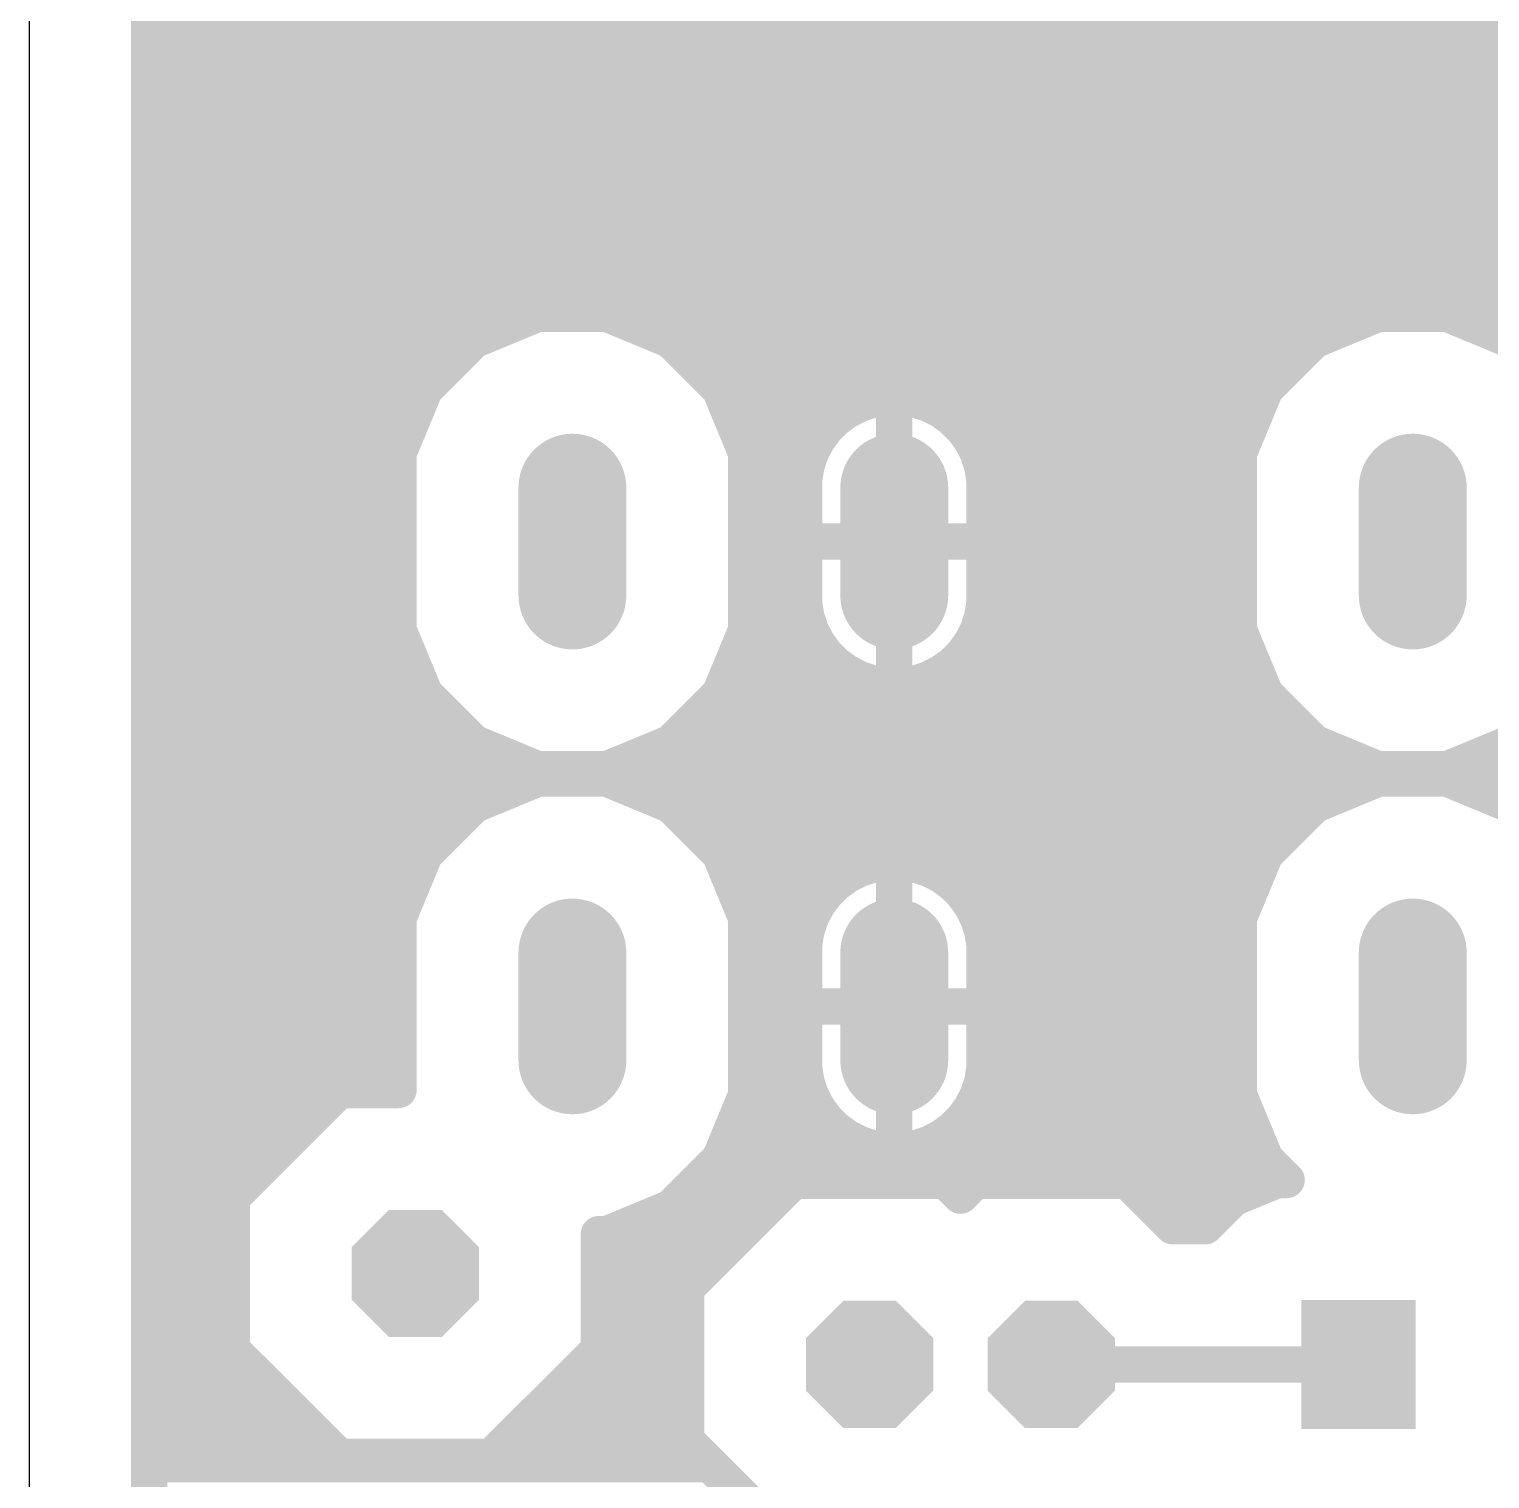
# Model space of a CAD drawing. Header units: millimetres. Extents: x 0 to 653, y 0 to 287.
# Drawn here: x 0 to 20.42, y 242.35 to 262.62 of the extents above; entities that cross this region are included whole.
import ezdxf

# ---------------------------------------------------------------- set-up
doc = ezdxf.new("R2010")
doc.units = ezdxf.units.MM
for name, color, linetype in [('1', 7, 'Continuous'), ('17', 7, 'Continuous'), ('20', 7, 'Continuous')]:
    doc.layers.add(name, color=color, linetype=linetype)

# ---------------------------------------------------------------- blocks, each defined once
blk = doc.blocks.new('OCTAGONP')
at = {"const_width": 0.5}
blk.add_lwpolyline([(-0.25, -0.1036), (-0.25, 0.1036), (-0.1036, 0.25), (0.1036, 0.25), (0.25, 0.1036), (0.25, -0.1036), (0.1036, -0.25), (-0.1036, -0.25), (-0.25, -0.1036), (-0.25, 0.1036)], dxfattribs=at)
blk = doc.blocks.new('RECT')
blk.add_solid([(-0.5, -0.5), (0.5, -0.5), (-0.5, 0.5), (0.5, 0.5)])
blk = doc.blocks.new('LONGP100')
at = {"const_width": 1}
blk.add_lwpolyline([(-0.5, 0), (0.5, 0)], dxfattribs=at)
at = {"const_width": 0.5}
for points in [[(-0.5, 0.25, 1), (-0.5, -0.25)], [(0.5, -0.25, 1), (0.5, 0.25)]]:
    blk.add_lwpolyline(points, format="xyb", dxfattribs=at)

msp = doc.modelspace()

# ---------------------------------------------------------------- linework, layer by layer
at = {"layer": '1', "const_width": 0.508}
for points in [[(1.676, 232.523), (1.676, 283.021)], [(1.676, 262.876), (63.081, 262.876)], [(1.676, 262.368), (62.596, 262.368)], [(1.676, 261.86), (62.303, 261.86)], [(1.676, 261.352), (21.67, 261.352)], [(1.676, 260.844), (21.317, 260.844)], [(1.676, 260.336), (21.171, 260.336)], [(1.676, 259.828), (21.171, 259.828)], [(1.676, 259.32), (21.171, 259.32)], [(1.676, 258.812), (21.171, 258.812)], [(7.109, 258.643), (6.216, 258.273)], [(8.076, 258.643), (7.109, 258.643)], [(8.969, 258.273), (8.076, 258.643)], [(18.857, 258.643), (17.963, 258.273)], [(19.823, 258.643), (18.857, 258.643)], [(20.717, 258.273), (19.823, 258.643)], [(1.676, 258.304), (6.292, 258.304)], [(6.216, 258.273), (5.532, 257.589)], [(8.893, 258.304), (18.04, 258.304)], [(9.653, 257.589), (8.969, 258.273)], [(17.963, 258.273), (17.28, 257.589)], [(20.64, 258.304), (21.171, 258.304)], [(1.676, 257.796), (5.739, 257.796)], [(9.446, 257.796), (17.487, 257.796)], [(5.532, 257.589), (5.162, 256.696)], [(10.023, 256.696), (9.653, 257.589)], [(11.797, 257.443), (11.608, 257.382)], [(11.993, 257.474), (11.797, 257.443)], [(12.092, 257.474), (11.993, 257.474)], [(12.192, 257.474), (12.092, 257.474)], [(12.092, 257.474), (12.092, 255.458)], [(12.092, 255.458), (12.092, 257.474)], [(12.388, 257.443), (12.192, 257.474)], [(12.577, 257.382), (12.388, 257.443)], [(17.28, 257.589), (16.91, 256.696)], [(1.676, 257.288), (5.408, 257.288)], [(9.777, 257.288), (11.426, 257.288)], [(11.431, 257.292), (11.27, 257.175)], [(11.608, 257.382), (11.431, 257.292)], [(12.092, 257.288), (12.092, 257.288)], [(12.754, 257.292), (12.577, 257.382)], [(12.915, 257.175), (12.754, 257.292)], [(12.759, 257.288), (17.155, 257.288)], [(11.13, 257.034), (11.013, 256.874)], [(11.27, 257.175), (11.13, 257.034)], [(13.055, 257.034), (12.915, 257.175)], [(13.172, 256.874), (13.055, 257.034)], [(11.013, 256.874), (10.923, 256.697)], [(13.262, 256.697), (13.172, 256.874)], [(1.676, 256.78), (5.197, 256.78)], [(5.162, 256.696), (5.162, 254.221)], [(9.988, 256.78), (10.966, 256.78)], [(10.023, 254.221), (10.023, 256.696)], [(10.923, 256.697), (10.862, 256.508)], [(12.092, 256.78), (12.092, 256.78)], [(13.22, 256.78), (16.945, 256.78)], [(13.323, 256.508), (13.262, 256.697)], [(16.91, 256.696), (16.91, 254.221)], [(10.862, 256.508), (10.831, 256.312)], [(13.354, 256.312), (13.323, 256.508)], [(1.676, 256.272), (5.162, 256.272)], [(10.023, 256.272), (10.831, 256.272)], [(10.831, 256.312), (10.831, 255.458)], [(12.092, 256.272), (12.092, 256.272)], [(13.354, 255.458), (13.354, 256.312)], [(13.354, 256.272), (16.91, 256.272)], [(1.676, 255.764), (5.162, 255.764)], [(10.023, 255.764), (10.831, 255.764)], [(12.092, 255.764), (12.092, 255.764)], [(13.354, 255.764), (16.91, 255.764)], [(10.831, 255.458), (12.092, 255.458)], [(12.092, 255.458), (10.831, 255.458)], [(10.831, 255.458), (10.831, 254.605)], [(12.092, 253.442), (12.092, 255.458)], [(12.092, 255.458), (12.092, 255.458)], [(12.092, 255.458), (12.092, 253.442)], [(13.354, 255.458), (12.092, 255.458)], [(12.092, 255.458), (12.092, 255.458)], [(12.092, 255.458), (13.354, 255.458)], [(12.092, 255.458), (12.092, 255.458)], [(12.092, 255.458), (12.092, 255.458)], [(13.354, 254.605), (13.354, 255.458)], [(1.676, 255.256), (5.162, 255.256)], [(10.023, 255.256), (10.831, 255.256)], [(12.092, 255.256), (12.092, 255.256)], [(13.354, 255.256), (16.91, 255.256)], [(1.676, 254.748), (5.162, 254.748)], [(10.023, 254.748), (10.831, 254.748)], [(10.831, 254.605), (10.862, 254.409)], [(12.092, 254.748), (12.092, 254.748)], [(13.323, 254.409), (13.354, 254.605)], [(13.354, 254.748), (16.91, 254.748)], [(10.862, 254.409), (10.923, 254.22)], [(13.262, 254.22), (13.323, 254.409)], [(1.676, 254.24), (5.162, 254.24)], [(5.162, 254.221), (5.532, 253.328)], [(9.653, 253.328), (10.023, 254.221)], [(10.023, 254.24), (10.916, 254.24)], [(10.923, 254.22), (11.013, 254.043)], [(12.092, 254.24), (12.092, 254.24)], [(13.172, 254.043), (13.262, 254.22)], [(13.269, 254.24), (16.91, 254.24)], [(16.91, 254.221), (17.28, 253.328)], [(11.013, 254.043), (11.13, 253.882)], [(13.055, 253.882), (13.172, 254.043)], [(1.676, 253.732), (5.364, 253.732)], [(9.82, 253.732), (11.283, 253.732)], [(11.13, 253.882), (11.27, 253.742)], [(11.27, 253.742), (11.431, 253.625)], [(12.092, 253.732), (12.092, 253.732)], [(12.754, 253.625), (12.915, 253.742)], [(12.902, 253.732), (17.112, 253.732)], [(12.915, 253.742), (13.055, 253.882)], [(11.431, 253.625), (11.608, 253.535)], [(11.608, 253.535), (11.797, 253.473)], [(12.388, 253.473), (12.577, 253.535)], [(12.577, 253.535), (12.754, 253.625)], [(5.532, 253.328), (6.216, 252.644)], [(8.969, 252.644), (9.653, 253.328)], [(11.797, 253.473), (11.993, 253.442)], [(11.993, 253.442), (12.092, 253.442)], [(12.092, 253.442), (12.192, 253.442)], [(12.192, 253.442), (12.388, 253.473)], [(17.28, 253.328), (17.963, 252.644)], [(1.676, 253.224), (5.635, 253.224)], [(9.55, 253.224), (17.383, 253.224)], [(1.676, 252.716), (6.143, 252.716)], [(9.042, 252.716), (17.891, 252.716)], [(6.216, 252.644), (7.109, 252.274)], [(8.076, 252.274), (8.969, 252.644)], [(17.963, 252.644), (18.857, 252.274)], [(19.823, 252.274), (20.717, 252.644)], [(1.676, 252.208), (25.582, 252.208)], [(7.109, 252.143), (6.216, 251.773)], [(7.109, 252.274), (8.076, 252.274)], [(8.076, 252.143), (7.109, 252.143)], [(8.969, 251.773), (8.076, 252.143)], [(18.857, 252.143), (17.963, 251.773)], [(18.857, 252.274), (19.823, 252.274)], [(19.823, 252.143), (18.857, 252.143)], [(20.717, 251.773), (19.823, 252.143)], [(1.676, 251.7), (6.143, 251.7)], [(6.216, 251.773), (5.532, 251.089)], [(9.653, 251.089), (8.969, 251.773)], [(9.042, 251.7), (17.891, 251.7)], [(17.963, 251.773), (17.28, 251.089)], [(1.676, 251.192), (5.635, 251.192)], [(5.532, 251.089), (5.162, 250.196)], [(9.55, 251.192), (17.383, 251.192)], [(10.023, 250.196), (9.653, 251.089)], [(17.28, 251.089), (16.91, 250.196)], [(11.608, 250.882), (11.431, 250.792)], [(11.797, 250.943), (11.608, 250.882)], [(11.993, 250.974), (11.797, 250.943)], [(12.092, 250.974), (11.993, 250.974)], [(12.192, 250.974), (12.092, 250.974)], [(12.092, 250.974), (12.092, 248.958)], [(12.092, 248.958), (12.092, 250.974)], [(12.388, 250.943), (12.192, 250.974)], [(12.577, 250.882), (12.388, 250.943)], [(12.754, 250.792), (12.577, 250.882)], [(1.676, 250.684), (5.364, 250.684)], [(9.82, 250.684), (11.283, 250.684)], [(11.27, 250.675), (11.13, 250.534)], [(11.431, 250.792), (11.27, 250.675)], [(12.092, 250.684), (12.092, 250.684)], [(12.915, 250.675), (12.754, 250.792)], [(12.902, 250.684), (17.112, 250.684)], [(13.055, 250.534), (12.915, 250.675)], [(11.13, 250.534), (11.013, 250.374)], [(13.172, 250.374), (13.055, 250.534)], [(11.013, 250.374), (10.923, 250.197)], [(13.262, 250.197), (13.172, 250.374)], [(1.676, 250.176), (5.162, 250.176)], [(5.162, 250.196), (5.162, 247.789)], [(10.023, 247.721), (10.023, 250.196)], [(10.023, 250.176), (10.916, 250.176)], [(10.923, 250.197), (10.862, 250.008)], [(12.092, 250.176), (12.092, 250.176)], [(13.323, 250.008), (13.262, 250.197)], [(13.269, 250.176), (16.91, 250.176)], [(16.91, 250.196), (16.91, 247.721)], [(10.862, 250.008), (10.831, 249.812)], [(13.354, 249.812), (13.323, 250.008)], [(1.676, 249.668), (5.162, 249.668)], [(10.023, 249.668), (10.831, 249.668)], [(10.831, 249.812), (10.831, 248.958)], [(12.092, 249.668), (12.092, 249.668)], [(13.354, 248.958), (13.354, 249.812)], [(13.354, 249.668), (16.91, 249.668)], [(1.676, 249.16), (5.162, 249.16)], [(10.023, 249.16), (10.831, 249.16)], [(12.092, 249.16), (12.092, 249.16)], [(13.354, 249.16), (16.91, 249.16)], [(10.831, 248.958), (12.092, 248.958)], [(12.092, 248.958), (10.831, 248.958)], [(10.831, 248.958), (10.831, 248.105)], [(12.092, 246.942), (12.092, 248.958)], [(12.092, 248.958), (12.092, 248.958)], [(12.092, 248.958), (12.092, 246.942)], [(13.354, 248.958), (12.092, 248.958)], [(12.092, 248.958), (12.092, 248.958)], [(12.092, 248.958), (13.354, 248.958)], [(12.092, 248.958), (12.092, 248.958)], [(12.092, 248.958), (12.092, 248.958)], [(13.354, 248.105), (13.354, 248.958)], [(1.676, 248.652), (5.162, 248.652)], [(10.023, 248.652), (10.831, 248.652)], [(12.092, 248.652), (12.092, 248.652)], [(13.354, 248.652), (16.91, 248.652)], [(1.676, 248.144), (5.162, 248.144)], [(10.023, 248.144), (10.831, 248.144)], [(10.831, 248.105), (10.862, 247.909)], [(12.092, 248.144), (12.092, 248.144)], [(13.323, 247.909), (13.354, 248.105)], [(13.354, 248.144), (16.91, 248.144)], [(10.862, 247.909), (10.923, 247.72)], [(13.262, 247.72), (13.323, 247.909)], [(1.676, 247.636), (4.183, 247.636)], [(4.335, 247.789), (2.832, 246.286)], [(5.162, 247.789), (4.335, 247.789)], [(9.653, 246.828), (10.023, 247.721)], [(9.988, 247.636), (10.966, 247.636)], [(10.923, 247.72), (11.013, 247.543)], [(12.092, 247.636), (12.092, 247.636)], [(13.172, 247.543), (13.262, 247.72)], [(13.22, 247.636), (16.945, 247.636)], [(16.91, 247.721), (17.28, 246.828)], [(11.013, 247.543), (11.13, 247.382)], [(13.055, 247.382), (13.172, 247.543)], [(11.13, 247.382), (11.27, 247.242)], [(11.27, 247.242), (11.431, 247.125)], [(12.754, 247.125), (12.915, 247.242)], [(12.915, 247.242), (13.055, 247.382)], [(1.676, 247.128), (3.675, 247.128)], [(9.777, 247.128), (11.426, 247.128)], [(11.431, 247.125), (11.608, 247.035)], [(11.608, 247.035), (11.797, 246.973)], [(12.092, 247.128), (12.092, 247.128)], [(12.388, 246.973), (12.577, 247.035)], [(12.577, 247.035), (12.754, 247.125)], [(12.759, 247.128), (17.155, 247.128)], [(8.969, 246.144), (9.653, 246.828)], [(11.797, 246.973), (11.993, 246.942)], [(11.993, 246.942), (12.092, 246.942)], [(12.092, 246.942), (12.192, 246.942)], [(12.192, 246.942), (12.388, 246.973)], [(17.28, 246.828), (17.576, 246.531)], [(1.676, 246.62), (3.167, 246.62)], [(9.446, 246.62), (17.487, 246.62)], [(10.685, 246.519), (9.182, 245.016)], [(12.81, 246.519), (10.685, 246.519)], [(13.018, 246.311), (12.81, 246.519)], [(13.225, 246.519), (13.018, 246.311)], [(15.35, 246.519), (13.225, 246.519)], [(15.985, 245.884), (15.35, 246.519)], [(17.447, 246.531), (16.831, 246.276)], [(17.576, 246.531), (17.447, 246.531)], [(2.832, 246.286), (2.832, 244.161)], [(16.831, 246.276), (16.439, 245.884)], [(1.676, 246.112), (2.832, 246.112)], [(8.076, 245.774), (8.969, 246.144)], [(8.893, 246.112), (10.278, 246.112)], [(15.757, 246.112), (16.667, 246.112)], [(7.963, 244.161), (7.963, 245.774)], [(7.963, 245.774), (8.076, 245.774)], [(16.439, 245.884), (15.985, 245.884)], [(1.676, 245.604), (2.832, 245.604)], [(7.963, 245.604), (9.771, 245.604)], [(1.676, 245.096), (2.832, 245.096)], [(7.963, 245.096), (9.262, 245.096)], [(9.182, 245.016), (9.182, 242.891)], [(1.676, 244.588), (2.832, 244.588)], [(7.963, 244.588), (9.182, 244.588)], [(2.832, 244.161), (4.335, 242.658)], [(6.46, 242.658), (7.963, 244.161)], [(1.676, 244.08), (2.913, 244.08)], [(7.883, 244.08), (9.182, 244.08)], [(14.287, 243.953), (18.581, 243.953)], [(1.676, 243.572), (3.421, 243.572)], [(7.375, 243.572), (9.182, 243.572)], [(1.676, 243.064), (3.929, 243.064)], [(6.867, 243.064), (9.182, 243.064)], [(9.182, 242.891), (10.685, 241.388)], [(1.676, 242.556), (9.517, 242.556)], [(4.335, 242.658), (6.46, 242.658)]]:
    msp.add_lwpolyline(points, dxfattribs=at)
at = {"layer": '1', "const_width": 0.254}
for points in [[(1.676, 262.495, 1), (1.676, 262.241)], [(1.676, 261.987, 1), (1.676, 261.733)], [(1.676, 261.479, 1), (1.676, 261.225)], [(1.676, 260.971, 1), (1.676, 260.717)], [(1.676, 260.463, 1), (1.676, 260.209)], [(1.676, 259.955, 1), (1.676, 259.701)], [(1.676, 259.447, 1), (1.676, 259.193)], [(1.676, 258.939, 1), (1.676, 258.685)], [(7.109, 258.77, 1), (7.109, 258.516)], [(7.158, 258.525, 1), (7.061, 258.76)], [(8.124, 258.76, 1), (8.027, 258.525)], [(8.076, 258.516, 1), (8.076, 258.77)], [(18.857, 258.77, 1), (18.857, 258.516)], [(18.905, 258.525, 1), (18.808, 258.76)], [(19.872, 258.76, 1), (19.775, 258.525)], [(19.823, 258.516, 1), (19.823, 258.77)], [(1.676, 258.431, 1), (1.676, 258.177)], [(6.167, 258.39, 1), (6.264, 258.155)], [(6.306, 258.183, 1), (6.126, 258.363)], [(6.292, 258.177, 1), (6.292, 258.431)], [(8.893, 258.431, 1), (8.893, 258.177)], [(9.059, 258.363, 1), (8.879, 258.183)], [(8.921, 258.155, 1), (9.018, 258.39)], [(17.915, 258.39, 1), (18.012, 258.155)], [(18.053, 258.183, 1), (17.873, 258.363)], [(18.04, 258.177, 1), (18.04, 258.431)], [(20.64, 258.431, 1), (20.64, 258.177)], [(1.676, 257.923, 1), (1.676, 257.669)], [(5.739, 257.669, 1), (5.739, 257.923)], [(9.446, 257.923, 1), (9.446, 257.669)], [(17.487, 257.669, 1), (17.487, 257.923)], [(5.442, 257.679, 1), (5.622, 257.499)], [(5.649, 257.54, 1), (5.415, 257.638)], [(9.77, 257.638, 1), (9.536, 257.54)], [(9.563, 257.499, 1), (9.743, 257.679)], [(11.777, 257.569, 1), (11.817, 257.318)], [(11.836, 257.322, 1), (11.758, 257.564)], [(11.993, 257.601, 1), (11.993, 257.347)], [(12.092, 257.601, 1), (12.092, 257.347)], [(12.22, 257.474, 1), (11.966, 257.474)], [(12.22, 257.474, 1), (11.966, 257.474)], [(12.013, 257.349, 1), (11.973, 257.6)], [(12.212, 257.6, 1), (12.172, 257.349)], [(12.092, 257.347, 1), (12.092, 257.601)], [(12.192, 257.347, 1), (12.192, 257.601)], [(12.427, 257.564, 1), (12.349, 257.322)], [(12.368, 257.318, 1), (12.408, 257.569)], [(17.19, 257.679, 1), (17.369, 257.499)], [(17.397, 257.54, 1), (17.162, 257.638)], [(1.676, 257.415, 1), (1.676, 257.161)], [(5.408, 257.161, 1), (5.408, 257.415)], [(9.777, 257.415, 1), (9.777, 257.161)], [(11.373, 257.405, 1), (11.489, 257.179)], [(11.506, 257.189, 1), (11.356, 257.394)], [(11.426, 257.161, 1), (11.426, 257.415)], [(11.569, 257.503, 1), (11.647, 257.261)], [(11.666, 257.269, 1), (11.55, 257.495)], [(12.092, 257.415, 1), (12.092, 257.161)], [(12.092, 257.161, 1), (12.092, 257.415)], [(12.635, 257.495, 1), (12.519, 257.269)], [(12.538, 257.261, 1), (12.616, 257.503)], [(12.829, 257.394, 1), (12.679, 257.189)], [(12.759, 257.415, 1), (12.759, 257.161)], [(12.696, 257.179, 1), (12.812, 257.405)], [(17.155, 257.161, 1), (17.155, 257.415)], [(11.04, 257.124, 1), (11.22, 256.945)], [(11.233, 256.96, 1), (11.027, 257.109)], [(11.196, 257.278, 1), (11.345, 257.072)], [(11.36, 257.085, 1), (11.181, 257.265)], [(13.004, 257.265, 1), (12.825, 257.085)], [(12.84, 257.072, 1), (12.989, 257.278)], [(13.158, 257.109, 1), (12.952, 256.96)], [(12.965, 256.945, 1), (13.145, 257.124)], [(10.91, 256.948, 1), (11.116, 256.799)], [(11.126, 256.816, 1), (10.9, 256.931)], [(13.285, 256.931, 1), (13.059, 256.816)], [(13.069, 256.799, 1), (13.275, 256.948)], [(1.676, 256.907, 1), (1.676, 256.653)], [(5.289, 256.696, 1), (5.035, 256.696)], [(5.045, 256.744, 1), (5.279, 256.647)], [(5.197, 256.653, 1), (5.197, 256.907)], [(9.988, 256.907, 1), (9.988, 256.653)], [(10.15, 256.696, 1), (9.896, 256.696)], [(9.906, 256.647, 1), (10.14, 256.744)], [(10.81, 256.754, 1), (11.036, 256.639)], [(11.044, 256.658, 1), (10.802, 256.736)], [(10.966, 256.653, 1), (10.966, 256.907)], [(12.092, 256.907, 1), (12.092, 256.653)], [(12.092, 256.653, 1), (12.092, 256.907)], [(13.22, 256.907, 1), (13.22, 256.653)], [(13.383, 256.736, 1), (13.141, 256.658)], [(13.149, 256.639, 1), (13.375, 256.754)], [(17.037, 256.696, 1), (16.783, 256.696)], [(16.792, 256.744, 1), (17.027, 256.647)], [(16.945, 256.653, 1), (16.945, 256.907)], [(10.741, 256.547, 1), (10.982, 256.469)], [(10.987, 256.488, 1), (10.736, 256.528)], [(13.449, 256.528, 1), (13.198, 256.488)], [(13.203, 256.469, 1), (13.444, 256.547)], [(1.676, 256.399, 1), (1.676, 256.145)], [(5.162, 256.145, 1), (5.162, 256.399)], [(10.023, 256.399, 1), (10.023, 256.145)], [(10.957, 256.312, 1), (10.704, 256.312)], [(10.705, 256.332, 1), (10.956, 256.292)], [(10.831, 256.145, 1), (10.831, 256.399)], [(12.092, 256.399, 1), (12.092, 256.145)], [(12.092, 256.145, 1), (12.092, 256.399)], [(13.482, 256.312, 1), (13.227, 256.312)], [(13.354, 256.399, 1), (13.354, 256.145)], [(13.229, 256.292, 1), (13.48, 256.332)], [(16.91, 256.145, 1), (16.91, 256.399)], [(1.676, 255.891, 1), (1.676, 255.637)], [(5.162, 255.637, 1), (5.162, 255.891)], [(10.023, 255.891, 1), (10.023, 255.637)], [(10.831, 255.637, 1), (10.831, 255.891)], [(12.092, 255.891, 1), (12.092, 255.637)], [(12.092, 255.637, 1), (12.092, 255.891)], [(13.354, 255.891, 1), (13.354, 255.637)], [(16.91, 255.637, 1), (16.91, 255.891)], [(10.831, 255.585, 1), (10.831, 255.331)], [(10.831, 255.585, 1), (10.831, 255.331)], [(10.957, 255.458, 1), (10.704, 255.458)], [(12.22, 255.458, 1), (11.966, 255.458)], [(12.092, 255.585, 1), (12.092, 255.331)], [(12.22, 255.458, 1), (11.966, 255.458)], [(12.092, 255.585, 1), (12.092, 255.331)], [(12.22, 255.458, 1), (11.966, 255.458)], [(12.092, 255.585, 1), (12.092, 255.331)], [(12.092, 255.585, 1), (12.092, 255.331)], [(12.22, 255.458, 1), (11.966, 255.458)], [(12.092, 255.331, 1), (12.092, 255.585)], [(12.092, 255.331, 1), (12.092, 255.585)], [(12.092, 255.331, 1), (12.092, 255.585)], [(12.092, 255.331, 1), (12.092, 255.585)], [(13.482, 255.458, 1), (13.227, 255.458)], [(13.354, 255.331, 1), (13.354, 255.585)], [(13.354, 255.331, 1), (13.354, 255.585)], [(1.676, 255.383, 1), (1.676, 255.129)], [(5.162, 255.129, 1), (5.162, 255.383)], [(10.023, 255.383, 1), (10.023, 255.129)], [(10.704, 255.458, 1), (10.957, 255.458)], [(10.831, 255.129, 1), (10.831, 255.383)], [(11.966, 255.458, 1), (12.22, 255.458)], [(11.966, 255.458, 1), (12.22, 255.458)], [(11.966, 255.458, 1), (12.22, 255.458)], [(11.966, 255.458, 1), (12.22, 255.458)], [(12.092, 255.383, 1), (12.092, 255.129)], [(12.092, 255.129, 1), (12.092, 255.383)], [(13.227, 255.458, 1), (13.482, 255.458)], [(13.354, 255.383, 1), (13.354, 255.129)], [(16.91, 255.129, 1), (16.91, 255.383)], [(1.676, 254.875, 1), (1.676, 254.621)], [(5.162, 254.621, 1), (5.162, 254.875)], [(10.023, 254.875, 1), (10.023, 254.621)], [(10.956, 254.625, 1), (10.705, 254.585)], [(10.831, 254.621, 1), (10.831, 254.875)], [(12.092, 254.875, 1), (12.092, 254.621)], [(12.092, 254.621, 1), (12.092, 254.875)], [(13.354, 254.875, 1), (13.354, 254.621)], [(13.48, 254.585, 1), (13.229, 254.625)], [(16.91, 254.621, 1), (16.91, 254.875)], [(10.704, 254.605, 1), (10.957, 254.605)], [(10.982, 254.448, 1), (10.741, 254.37)], [(13.444, 254.37, 1), (13.203, 254.448)], [(13.227, 254.605, 1), (13.482, 254.605)], [(1.676, 254.367, 1), (1.676, 254.113)], [(5.279, 254.27, 1), (5.045, 254.172)], [(5.162, 254.113, 1), (5.162, 254.367)], [(10.023, 254.367, 1), (10.023, 254.113)], [(10.14, 254.172, 1), (9.906, 254.27)], [(10.736, 254.389, 1), (10.987, 254.429)], [(11.036, 254.278, 1), (10.81, 254.162)], [(10.916, 254.113, 1), (10.916, 254.367)], [(12.092, 254.367, 1), (12.092, 254.113)], [(12.092, 254.113, 1), (12.092, 254.367)], [(13.269, 254.367, 1), (13.269, 254.113)], [(13.375, 254.162, 1), (13.149, 254.278)], [(13.198, 254.429, 1), (13.449, 254.389)], [(17.027, 254.27, 1), (16.792, 254.172)], [(16.91, 254.113, 1), (16.91, 254.367)], [(5.035, 254.221, 1), (5.289, 254.221)], [(9.896, 254.221, 1), (10.15, 254.221)], [(10.802, 254.181, 1), (11.044, 254.259)], [(11.116, 254.118, 1), (10.91, 253.968)], [(10.9, 253.985, 1), (11.126, 254.101)], [(13.059, 254.101, 1), (13.285, 253.985)], [(13.275, 253.968, 1), (13.069, 254.118)], [(13.141, 254.259, 1), (13.383, 254.181)], [(16.783, 254.221, 1), (17.037, 254.221)], [(1.676, 253.859, 1), (1.676, 253.605)], [(5.364, 253.605, 1), (5.364, 253.859)], [(9.82, 253.859, 1), (9.82, 253.605)], [(11.22, 253.972, 1), (11.04, 253.792)], [(11.027, 253.808, 1), (11.233, 253.957)], [(11.345, 253.844, 1), (11.196, 253.639)], [(11.283, 253.605, 1), (11.283, 253.859)], [(12.092, 253.859, 1), (12.092, 253.605)], [(12.092, 253.605, 1), (12.092, 253.859)], [(12.902, 253.859, 1), (12.902, 253.605)], [(12.989, 253.639, 1), (12.84, 253.844)], [(12.952, 253.957, 1), (13.158, 253.808)], [(13.145, 253.792, 1), (12.965, 253.972)], [(17.112, 253.605, 1), (17.112, 253.859)], [(11.181, 253.652, 1), (11.36, 253.832)], [(11.489, 253.738, 1), (11.373, 253.512)], [(11.356, 253.522, 1), (11.506, 253.728)], [(11.647, 253.656, 1), (11.569, 253.414)], [(12.616, 253.414, 1), (12.538, 253.656)], [(12.679, 253.728, 1), (12.829, 253.522)], [(12.812, 253.512, 1), (12.696, 253.738)], [(12.825, 253.832, 1), (13.004, 253.652)], [(5.622, 253.417, 1), (5.442, 253.238)], [(9.743, 253.238, 1), (9.563, 253.417)], [(11.55, 253.422, 1), (11.666, 253.648)], [(11.817, 253.599, 1), (11.777, 253.348)], [(11.758, 253.353, 1), (11.836, 253.594)], [(11.993, 253.569, 1), (11.993, 253.315)], [(12.092, 253.569, 1), (12.092, 253.315)], [(11.973, 253.317, 1), (12.013, 253.568)], [(12.172, 253.568, 1), (12.212, 253.317)], [(12.092, 253.315, 1), (12.092, 253.569)], [(12.192, 253.315, 1), (12.192, 253.569)], [(12.349, 253.594, 1), (12.427, 253.353)], [(12.408, 253.348, 1), (12.368, 253.599)], [(12.519, 253.648, 1), (12.635, 253.422)], [(17.369, 253.417, 1), (17.19, 253.238)], [(1.676, 253.351, 1), (1.676, 253.097)], [(5.415, 253.279, 1), (5.649, 253.376)], [(5.635, 253.097, 1), (5.635, 253.351)], [(9.55, 253.351, 1), (9.55, 253.097)], [(9.536, 253.376, 1), (9.77, 253.279)], [(11.966, 253.442, 1), (12.22, 253.442)], [(11.966, 253.442, 1), (12.22, 253.442)], [(17.162, 253.279, 1), (17.397, 253.376)], [(17.383, 253.097, 1), (17.383, 253.351)], [(1.676, 252.843, 1), (1.676, 252.589)], [(6.143, 252.589, 1), (6.143, 252.843)], [(9.042, 252.843, 1), (9.042, 252.589)], [(17.891, 252.589, 1), (17.891, 252.843)], [(6.264, 252.761, 1), (6.167, 252.527)], [(6.126, 252.554, 1), (6.306, 252.734)], [(8.879, 252.734, 1), (9.059, 252.554)], [(9.018, 252.527, 1), (8.921, 252.761)], [(18.012, 252.761, 1), (17.915, 252.527)], [(17.873, 252.554, 1), (18.053, 252.734)], [(1.676, 252.335, 1), (1.676, 252.081)], [(7.109, 252.401, 1), (7.109, 252.147)], [(7.109, 252.27, 1), (7.109, 252.016)], [(7.061, 252.157, 1), (7.158, 252.391)], [(7.158, 252.025, 1), (7.061, 252.26)], [(8.027, 252.391, 1), (8.124, 252.157)], [(8.124, 252.26, 1), (8.027, 252.025)], [(8.076, 252.147, 1), (8.076, 252.401)], [(8.076, 252.016, 1), (8.076, 252.27)], [(18.857, 252.401, 1), (18.857, 252.147)], [(18.857, 252.27, 1), (18.857, 252.016)], [(18.808, 252.157, 1), (18.905, 252.391)], [(18.905, 252.025, 1), (18.808, 252.26)], [(19.775, 252.391, 1), (19.872, 252.157)], [(19.872, 252.26, 1), (19.775, 252.025)], [(19.823, 252.147, 1), (19.823, 252.401)], [(19.823, 252.016, 1), (19.823, 252.27)], [(1.676, 251.827, 1), (1.676, 251.573)], [(6.167, 251.89, 1), (6.264, 251.655)], [(6.306, 251.683, 1), (6.126, 251.863)], [(6.143, 251.573, 1), (6.143, 251.827)], [(9.059, 251.863, 1), (8.879, 251.683)], [(9.042, 251.827, 1), (9.042, 251.573)], [(8.921, 251.655, 1), (9.018, 251.89)], [(17.915, 251.89, 1), (18.012, 251.655)], [(18.053, 251.683, 1), (17.873, 251.863)], [(17.891, 251.573, 1), (17.891, 251.827)], [(1.676, 251.319, 1), (1.676, 251.065)], [(5.649, 251.04, 1), (5.415, 251.138)], [(5.635, 251.065, 1), (5.635, 251.319)], [(9.55, 251.319, 1), (9.55, 251.065)], [(9.77, 251.138, 1), (9.536, 251.04)], [(17.397, 251.04, 1), (17.162, 251.138)], [(17.383, 251.065, 1), (17.383, 251.319)], [(5.442, 251.179, 1), (5.622, 250.999)], [(9.563, 250.999, 1), (9.743, 251.179)], [(11.569, 251.003, 1), (11.647, 250.761)], [(11.666, 250.769, 1), (11.55, 250.995)], [(11.777, 251.069, 1), (11.817, 250.818)], [(11.836, 250.822, 1), (11.758, 251.064)], [(11.993, 251.101, 1), (11.993, 250.847)], [(12.092, 251.101, 1), (12.092, 250.847)], [(12.22, 250.974, 1), (11.966, 250.974)], [(12.22, 250.974, 1), (11.966, 250.974)], [(12.013, 250.849, 1), (11.973, 251.1)], [(12.212, 251.1, 1), (12.172, 250.849)], [(12.092, 250.847, 1), (12.092, 251.101)], [(12.192, 250.847, 1), (12.192, 251.101)], [(12.427, 251.064, 1), (12.349, 250.822)], [(12.368, 250.818, 1), (12.408, 251.069)], [(12.635, 250.995, 1), (12.519, 250.769)], [(12.538, 250.761, 1), (12.616, 251.003)], [(17.19, 251.179, 1), (17.369, 250.999)], [(1.676, 250.811, 1), (1.676, 250.557)], [(5.364, 250.557, 1), (5.364, 250.811)], [(9.82, 250.811, 1), (9.82, 250.557)], [(11.36, 250.585, 1), (11.181, 250.765)], [(11.283, 250.557, 1), (11.283, 250.811)], [(11.373, 250.905, 1), (11.489, 250.679)], [(11.506, 250.689, 1), (11.356, 250.894)], [(12.092, 250.811, 1), (12.092, 250.557)], [(12.092, 250.557, 1), (12.092, 250.811)], [(12.829, 250.894, 1), (12.679, 250.689)], [(12.696, 250.679, 1), (12.812, 250.905)], [(12.902, 250.811, 1), (12.902, 250.557)], [(13.004, 250.765, 1), (12.825, 250.585)], [(17.112, 250.557, 1), (17.112, 250.811)], [(11.04, 250.624, 1), (11.22, 250.445)], [(11.233, 250.46, 1), (11.027, 250.609)], [(11.196, 250.778, 1), (11.345, 250.572)], [(12.84, 250.572, 1), (12.989, 250.778)], [(13.158, 250.609, 1), (12.952, 250.46)], [(12.965, 250.445, 1), (13.145, 250.624)], [(10.91, 250.448, 1), (11.116, 250.299)], [(11.126, 250.316, 1), (10.9, 250.431)], [(13.285, 250.431, 1), (13.059, 250.316)], [(13.069, 250.299, 1), (13.275, 250.448)], [(1.676, 250.303, 1), (1.676, 250.049)], [(5.289, 250.196, 1), (5.035, 250.196)], [(5.045, 250.244, 1), (5.279, 250.147)], [(5.162, 250.049, 1), (5.162, 250.303)], [(10.15, 250.196, 1), (9.896, 250.196)], [(10.023, 250.303, 1), (10.023, 250.049)], [(9.906, 250.147, 1), (10.14, 250.244)], [(10.81, 250.254, 1), (11.036, 250.139)], [(11.044, 250.158, 1), (10.802, 250.236)], [(10.916, 250.049, 1), (10.916, 250.303)], [(12.092, 250.303, 1), (12.092, 250.049)], [(12.092, 250.049, 1), (12.092, 250.303)], [(13.383, 250.236, 1), (13.141, 250.158)], [(13.269, 250.303, 1), (13.269, 250.049)], [(13.149, 250.139, 1), (13.375, 250.254)], [(17.037, 250.196, 1), (16.783, 250.196)], [(16.792, 250.244, 1), (17.027, 250.147)], [(16.91, 250.049, 1), (16.91, 250.303)], [(10.741, 250.047, 1), (10.982, 249.969)], [(10.987, 249.988, 1), (10.736, 250.028)], [(13.449, 250.028, 1), (13.198, 249.988)], [(13.203, 249.969, 1), (13.444, 250.047)], [(1.676, 249.795, 1), (1.676, 249.541)], [(5.162, 249.541, 1), (5.162, 249.795)], [(10.023, 249.795, 1), (10.023, 249.541)], [(10.957, 249.812, 1), (10.704, 249.812)], [(10.705, 249.832, 1), (10.956, 249.792)], [(10.831, 249.541, 1), (10.831, 249.795)], [(12.092, 249.795, 1), (12.092, 249.541)], [(12.092, 249.541, 1), (12.092, 249.795)], [(13.482, 249.812, 1), (13.227, 249.812)], [(13.354, 249.795, 1), (13.354, 249.541)], [(13.229, 249.792, 1), (13.48, 249.832)], [(16.91, 249.541, 1), (16.91, 249.795)], [(1.676, 249.287, 1), (1.676, 249.033)], [(5.162, 249.033, 1), (5.162, 249.287)], [(10.023, 249.287, 1), (10.023, 249.033)], [(10.831, 249.033, 1), (10.831, 249.287)], [(12.092, 249.287, 1), (12.092, 249.033)], [(12.092, 249.033, 1), (12.092, 249.287)], [(13.354, 249.287, 1), (13.354, 249.033)], [(16.91, 249.033, 1), (16.91, 249.287)], [(10.831, 249.085, 1), (10.831, 248.831)], [(10.831, 249.085, 1), (10.831, 248.831)], [(10.957, 248.958, 1), (10.704, 248.958)], [(10.704, 248.958, 1), (10.957, 248.958)], [(12.22, 248.958, 1), (11.966, 248.958)], [(12.092, 249.085, 1), (12.092, 248.831)], [(12.22, 248.958, 1), (11.966, 248.958)], [(12.092, 249.085, 1), (12.092, 248.831)], [(12.22, 248.958, 1), (11.966, 248.958)], [(12.092, 249.085, 1), (12.092, 248.831)], [(12.092, 249.085, 1), (12.092, 248.831)], [(12.22, 248.958, 1), (11.966, 248.958)], [(11.966, 248.958, 1), (12.22, 248.958)], [(11.966, 248.958, 1), (12.22, 248.958)], [(11.966, 248.958, 1), (12.22, 248.958)], [(11.966, 248.958, 1), (12.22, 248.958)], [(12.092, 248.831, 1), (12.092, 249.085)], [(12.092, 248.831, 1), (12.092, 249.085)], [(12.092, 248.831, 1), (12.092, 249.085)], [(12.092, 248.831, 1), (12.092, 249.085)], [(13.482, 248.958, 1), (13.227, 248.958)], [(13.227, 248.958, 1), (13.482, 248.958)], [(13.354, 248.831, 1), (13.354, 249.085)], [(13.354, 248.831, 1), (13.354, 249.085)], [(1.676, 248.779, 1), (1.676, 248.525)], [(5.162, 248.525, 1), (5.162, 248.779)], [(10.023, 248.779, 1), (10.023, 248.525)], [(10.831, 248.525, 1), (10.831, 248.779)], [(12.092, 248.779, 1), (12.092, 248.525)], [(12.092, 248.525, 1), (12.092, 248.779)], [(13.354, 248.779, 1), (13.354, 248.525)], [(16.91, 248.525, 1), (16.91, 248.779)], [(1.676, 248.271, 1), (1.676, 248.017)], [(5.162, 248.017, 1), (5.162, 248.271)], [(10.023, 248.271, 1), (10.023, 248.017)], [(10.956, 248.125, 1), (10.705, 248.085)], [(10.831, 248.017, 1), (10.831, 248.271)], [(12.092, 248.271, 1), (12.092, 248.017)], [(12.092, 248.017, 1), (12.092, 248.271)], [(13.354, 248.271, 1), (13.354, 248.017)], [(13.48, 248.085, 1), (13.229, 248.125)], [(16.91, 248.017, 1), (16.91, 248.271)], [(10.704, 248.105, 1), (10.957, 248.105)], [(10.982, 247.948, 1), (10.741, 247.87)], [(13.444, 247.87, 1), (13.203, 247.948)], [(13.227, 248.105, 1), (13.482, 248.105)], [(1.676, 247.763, 1), (1.676, 247.509)], [(4.183, 247.509, 1), (4.183, 247.763)], [(4.335, 247.916, 1), (4.335, 247.662)], [(4.425, 247.699, 1), (4.245, 247.879)], [(5.035, 247.789, 1), (5.289, 247.789)], [(5.162, 247.662, 1), (5.162, 247.916)], [(9.988, 247.763, 1), (9.988, 247.509)], [(10.14, 247.672, 1), (9.906, 247.77)], [(10.736, 247.889, 1), (10.987, 247.929)], [(11.036, 247.778, 1), (10.81, 247.662)], [(10.802, 247.681, 1), (11.044, 247.759)], [(10.966, 247.509, 1), (10.966, 247.763)], [(12.092, 247.763, 1), (12.092, 247.509)], [(12.092, 247.509, 1), (12.092, 247.763)], [(13.22, 247.763, 1), (13.22, 247.509)], [(13.141, 247.759, 1), (13.383, 247.681)], [(13.375, 247.662, 1), (13.149, 247.778)], [(13.198, 247.929, 1), (13.449, 247.889)], [(17.027, 247.77, 1), (16.792, 247.672)], [(16.945, 247.509, 1), (16.945, 247.763)], [(9.896, 247.721, 1), (10.15, 247.721)], [(11.116, 247.618, 1), (10.91, 247.468)], [(10.9, 247.485, 1), (11.126, 247.601)], [(13.059, 247.601, 1), (13.285, 247.485)], [(13.275, 247.468, 1), (13.069, 247.618)], [(16.783, 247.721, 1), (17.037, 247.721)], [(11.22, 247.472, 1), (11.04, 247.292)], [(11.027, 247.308, 1), (11.233, 247.457)], [(11.345, 247.344, 1), (11.196, 247.139)], [(11.181, 247.152, 1), (11.36, 247.332)], [(12.825, 247.332, 1), (13.004, 247.152)], [(12.989, 247.139, 1), (12.84, 247.344)], [(12.952, 247.457, 1), (13.158, 247.308)], [(13.145, 247.292, 1), (12.965, 247.472)], [(1.676, 247.255, 1), (1.676, 247.001)], [(3.675, 247.001, 1), (3.675, 247.255)], [(9.777, 247.255, 1), (9.777, 247.001)], [(11.489, 247.238, 1), (11.373, 247.012)], [(11.356, 247.022, 1), (11.506, 247.228)], [(11.426, 247.001, 1), (11.426, 247.255)], [(11.647, 247.156, 1), (11.569, 246.914)], [(11.55, 246.922, 1), (11.666, 247.148)], [(12.092, 247.255, 1), (12.092, 247.001)], [(12.092, 247.001, 1), (12.092, 247.255)], [(12.519, 247.148, 1), (12.635, 246.922)], [(12.616, 246.914, 1), (12.538, 247.156)], [(12.679, 247.228, 1), (12.829, 247.022)], [(12.759, 247.255, 1), (12.759, 247.001)], [(12.812, 247.012, 1), (12.696, 247.238)], [(17.155, 247.001, 1), (17.155, 247.255)], [(9.743, 246.738, 1), (9.563, 246.917)], [(11.817, 247.099, 1), (11.777, 246.848)], [(11.758, 246.853, 1), (11.836, 247.094)], [(11.993, 247.069, 1), (11.993, 246.815)], [(12.092, 247.069, 1), (12.092, 246.815)], [(11.966, 246.942, 1), (12.22, 246.942)], [(11.966, 246.942, 1), (12.22, 246.942)], [(11.973, 246.817, 1), (12.013, 247.068)], [(12.172, 247.068, 1), (12.212, 246.817)], [(12.092, 246.815, 1), (12.092, 247.069)], [(12.192, 246.815, 1), (12.192, 247.069)], [(12.349, 247.094, 1), (12.427, 246.853)], [(12.408, 246.848, 1), (12.368, 247.099)], [(17.369, 246.917, 1), (17.19, 246.738)], [(1.676, 246.747, 1), (1.676, 246.493)], [(3.167, 246.493, 1), (3.167, 246.747)], [(9.446, 246.747, 1), (9.446, 246.493)], [(9.536, 246.876, 1), (9.77, 246.779)], [(17.162, 246.779, 1), (17.397, 246.876)], [(17.487, 246.493, 1), (17.487, 246.747)], [(10.685, 246.646, 1), (10.685, 246.392)], [(10.775, 246.429, 1), (10.595, 246.609)], [(12.9, 246.609, 1), (12.72, 246.429)], [(12.81, 246.392, 1), (12.81, 246.646)], [(13.225, 246.646, 1), (13.225, 246.392)], [(13.315, 246.429, 1), (13.135, 246.609)], [(15.44, 246.609, 1), (15.26, 246.429)], [(15.35, 246.392, 1), (15.35, 246.646)], [(17.447, 246.658, 1), (17.447, 246.404)], [(17.496, 246.414, 1), (17.398, 246.649)], [(17.486, 246.441, 1), (17.666, 246.621)], [(17.576, 246.404, 1), (17.576, 246.658)], [(2.959, 246.286, 1), (2.705, 246.286)], [(2.742, 246.376, 1), (2.922, 246.196)], [(12.928, 246.401, 1), (13.107, 246.222)], [(12.928, 246.222, 1), (13.107, 246.401)], [(16.782, 246.393, 1), (16.88, 246.159)], [(16.921, 246.186, 1), (16.741, 246.366)], [(1.676, 246.239, 1), (1.676, 245.985)], [(2.832, 245.985, 1), (2.832, 246.239)], [(8.893, 246.239, 1), (8.893, 245.985)], [(8.879, 246.234, 1), (9.059, 246.054)], [(9.018, 246.027, 1), (8.921, 246.261)], [(10.278, 245.985, 1), (10.278, 246.239)], [(15.757, 246.239, 1), (15.757, 245.985)], [(16.667, 245.985, 1), (16.667, 246.239)], [(8.09, 245.774, 1), (7.836, 245.774)], [(7.963, 245.901, 1), (7.963, 245.647)], [(8.076, 245.647, 1), (8.076, 245.901)], [(15.985, 246.011, 1), (15.985, 245.757)], [(15.895, 245.794, 1), (16.075, 245.974)], [(16.349, 245.974, 1), (16.528, 245.794)], [(16.439, 245.757, 1), (16.439, 246.011)], [(1.676, 245.731, 1), (1.676, 245.477)], [(2.832, 245.477, 1), (2.832, 245.731)], [(7.963, 245.731, 1), (7.963, 245.477)], [(8.027, 245.891, 1), (8.124, 245.657)], [(9.771, 245.477, 1), (9.771, 245.731)], [(1.676, 245.223, 1), (1.676, 244.969)], [(2.832, 244.969, 1), (2.832, 245.223)], [(7.963, 245.223, 1), (7.963, 244.969)], [(9.309, 245.016, 1), (9.055, 245.016)], [(9.092, 245.106, 1), (9.272, 244.926)], [(9.262, 244.969, 1), (9.262, 245.223)], [(1.676, 244.715, 1), (1.676, 244.461)], [(2.832, 244.461, 1), (2.832, 244.715)], [(7.963, 244.715, 1), (7.963, 244.461)], [(9.182, 244.461, 1), (9.182, 244.715)], [(2.922, 244.251, 1), (2.742, 244.071)], [(8.053, 244.071, 1), (7.873, 244.251)], [(1.676, 244.207, 1), (1.676, 243.953)], [(2.705, 244.161, 1), (2.959, 244.161)], [(2.913, 243.953, 1), (2.913, 244.207)], [(7.883, 244.207, 1), (7.883, 243.953)], [(7.836, 244.161, 1), (8.09, 244.161)], [(9.182, 243.953, 1), (9.182, 244.207)], [(14.287, 244.08, 1), (14.287, 243.826)], [(18.581, 243.826, 1), (18.581, 244.08)], [(1.676, 243.699, 1), (1.676, 243.445)], [(3.421, 243.445, 1), (3.421, 243.699)], [(7.375, 243.699, 1), (7.375, 243.445)], [(9.182, 243.445, 1), (9.182, 243.699)], [(1.676, 243.191, 1), (1.676, 242.937)], [(3.929, 242.937, 1), (3.929, 243.191)], [(6.867, 243.191, 1), (6.867, 242.937)], [(9.182, 242.937, 1), (9.182, 243.191)], [(9.272, 242.981, 1), (9.092, 242.801)], [(9.055, 242.891, 1), (9.309, 242.891)], [(1.676, 242.683, 1), (1.676, 242.429)], [(4.335, 242.785, 1), (4.335, 242.531)], [(4.245, 242.568, 1), (4.425, 242.748)], [(6.37, 242.748, 1), (6.55, 242.568)], [(6.46, 242.531, 1), (6.46, 242.785)], [(9.517, 242.429, 1), (9.517, 242.683)]]:
    msp.add_lwpolyline(points, format="xyb", dxfattribs=at)
at = {"layer": '20'}
msp.add_line((0, 287.438), (0, 193.788), dxfattribs=at)

# ---------------------------------------------------------------- block references
at = {"layer": '1', "xscale": 1.6, "yscale": 1.803}
msp.add_blockref('RECT', (18.581, 243.953), dxfattribs=at)
at = {"layer": '17', "rotation": 270}
for name, p, xscale, yscale in [('LONGP100', (7.593, 255.458), 1.508, 1.508), ('LONGP100', (7.593, 255.458), 1.508, 1.508), ('LONGP100', (12.092, 255.458), 1.508, 1.508), ('LONGP100', (12.092, 255.458), 1.508, 1.508), ('LONGP100', (19.34, 255.458), 1.508, 1.508), ('LONGP100', (19.34, 255.458), 1.508, 1.508), ('LONGP100', (7.593, 248.958), 1.508, 1.508), ('LONGP100', (7.593, 248.958), 1.508, 1.508), ('LONGP100', (12.092, 248.958), 1.508, 1.508), ('LONGP100', (12.092, 248.958), 1.508, 1.508), ('LONGP100', (19.34, 248.958), 1.508, 1.508), ('LONGP100', (19.34, 248.958), 1.508, 1.508), ('OCTAGONP', (5.397, 245.223), 1.778, 1.778), ('OCTAGONP', (5.397, 245.223), 1.778, 1.778)]:
    msp.add_blockref(name, p, dxfattribs=dict(at, xscale=xscale, yscale=yscale))
at = {"layer": '17', "xscale": 1.778, "yscale": 1.778}
for p in [(11.748, 243.953), (11.748, 243.953), (14.287, 243.953), (14.287, 243.953)]:
    msp.add_blockref('OCTAGONP', p, dxfattribs=at)

doc.saveas('drawing.dxf')
